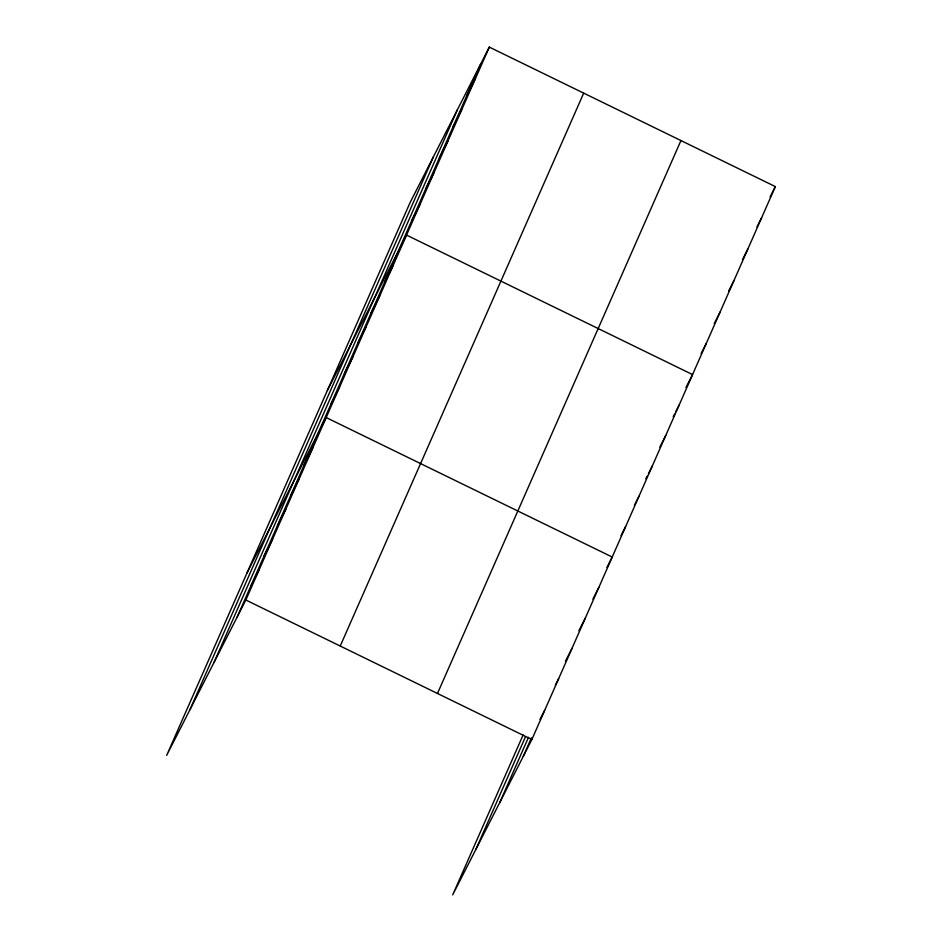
<?xml version="1.0" encoding="UTF-8"?>
<svg xmlns="http://www.w3.org/2000/svg" width="942" height="942" viewBox="0 0 942 942"><rect width="100%" height="100%" fill="white"/><g stroke="black" fill="none" stroke-linecap="round" stroke-linejoin="round"><path stroke-width="1.41" d="M189.954 709.679L433.426 156.772M213.952 662.567L457.435 109.661M237.254 616.845L480.726 63.938M489.31 47.1L410.135 202.495L166.652 755.402L245.838 600.007L489.31 47.1L775.348 186.598L531.865 739.505L452.69 894.9L523.14 734.913M340.227 646.035L583.699 93.128M437.477 693.465L680.948 140.558M475.981 849.178L525.471 736.797M499.99 802.066L528.521 737.28M523.281 756.344L531.441 737.833M466.938 95.272L475.51 78.433M453.137 126.605L461.721 109.767M439.337 157.938L447.921 141.1M425.548 189.271L434.121 172.421M411.748 220.593L420.332 203.755M327.357 390.483L406.532 235.088L692.558 374.586L685.964 387.539M384.56 282.341L393.144 265.503M371.172 312.744L379.744 295.906M357.772 343.159L366.356 326.321M344.383 373.574L352.967 356.724M330.995 403.977L339.579 387.138M247.004 572.948L326.179 417.553L612.218 557.04L606.931 567.414M304.207 464.795L312.791 447.956M290.819 495.209L299.403 478.371M277.431 525.624L286.003 508.774M264.031 556.027L272.615 539.189M250.643 586.442L259.227 569.592M770.061 196.96L775.348 186.598M756.921 226.998L761.548 217.932M742.473 259.627L747.748 249.265M728.672 290.96L733.948 280.586M714.213 323.577L720.159 311.92M701.072 353.615L706.359 343.253M673.224 416.658L674.554 414.068M675.873 411.477L679.17 405.001M659.836 447.061L665.782 435.404M645.788 478.772L647.107 476.181M648.426 473.59L652.382 465.819M634.378 505.289L638.994 496.222M620.99 535.704L625.606 526.637M592.883 599.112L598.818 587.455M578.835 630.822L585.429 617.87M565.435 661.225L572.041 648.273M555.344 685.164L558.653 678.687M539.978 719.452L544.594 710.386M245.838 600.007L531.865 739.505"/></g></svg>
